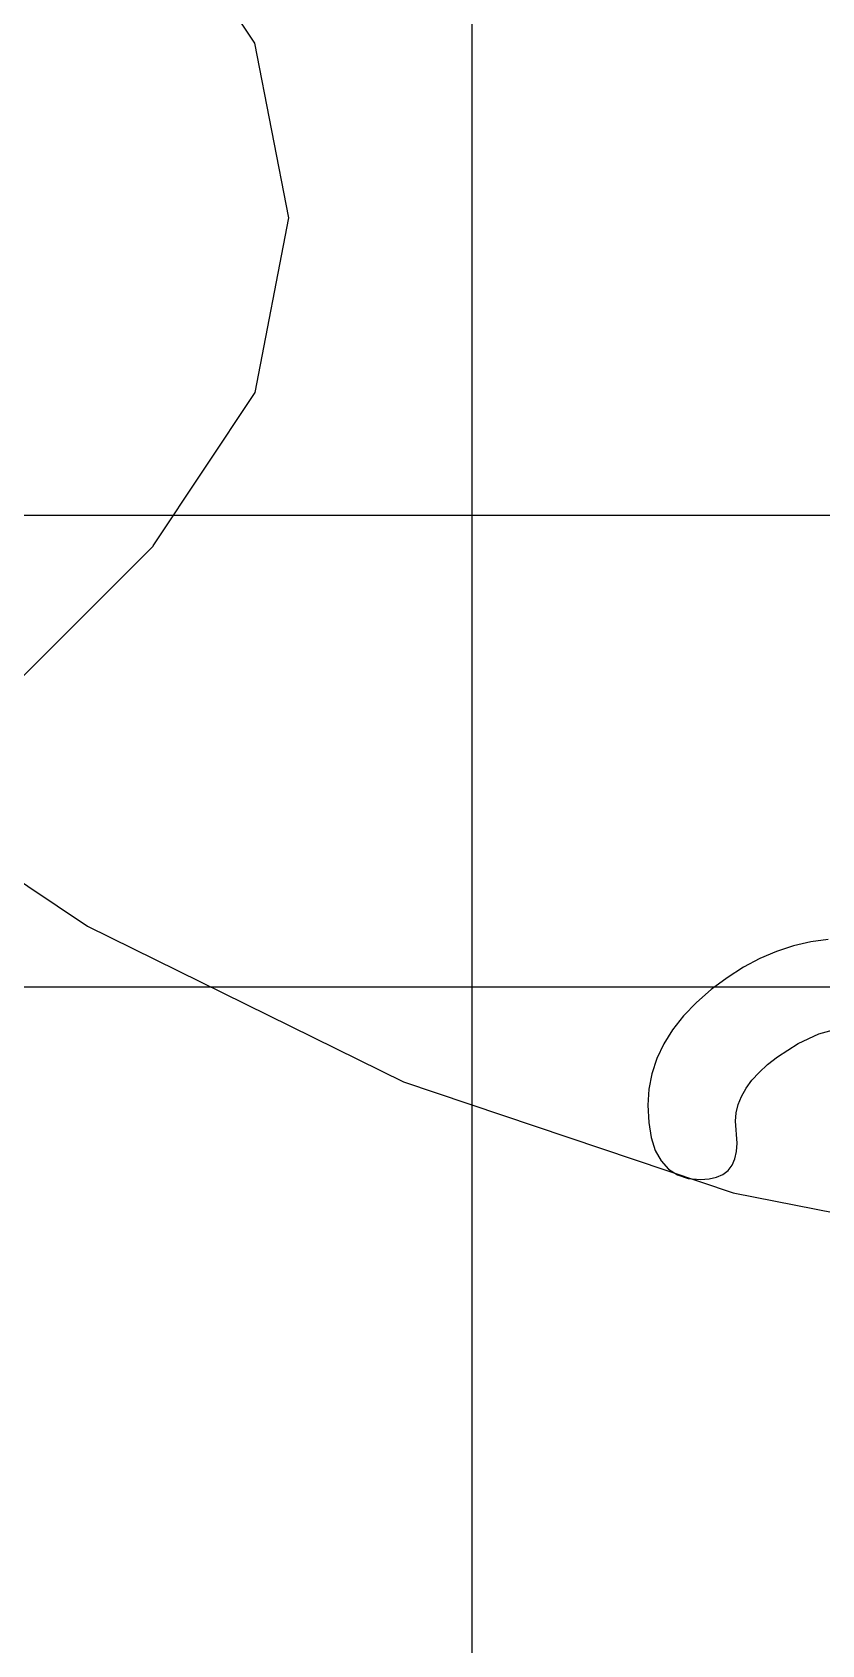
# Model space of a CAD drawing. Extents: x -257 to 298, y -311 to 343.
# Drawn here: x -7.94 to -3.4, y 7.36 to 16.63 of the extents above; entities that cross this region are included whole.
import ezdxf

# ---------------------------------------------------------------- set-up
doc = ezdxf.new("R2010")
doc.units = 0

msp = doc.modelspace()

# ---------------------------------------------------------------- linework, layer by layer
for p, q in [((-6.658655, 16.563243), (-7.244258, 17.444952)), ((-6.658655, 16.563243), (-7.244258, 17.444952)), ((-6.463214, 15.560241), (-6.658655, 16.563243)), ((-6.463214, 15.560241), (-6.658655, 16.563243)), ((-6.657975, 14.557105), (-6.463214, 15.560241)), ((-6.657975, 14.557105), (-6.463214, 15.560241)), ((-7.24298, 13.675), (-6.657975, 14.557105)), ((-7.24298, 13.675), (-6.657975, 14.557105)), ((-15.6524, 5.26664), (-7.24295, 13.67403)), ((-15.6524, 5.26664), (-7.24295, 13.67403))]:
    msp.add_line(p, q)
at = {"layer": 'Layer 1'}
for p, q in [((-5.41333, 65.3291), (-5.41333, -43.0441)), ((-5.41333, 65.3291), (-5.41333, -43.0441)), ((-5.41333, 65.3291), (-5.41333, -43.0441)), ((-5.41333, 65.3291), (-5.41333, -43.0441)), ((-5.41333, 65.3291), (-5.41333, -43.0441)), ((-111.946, 13.8518), (111.946, 13.8518)), ((-111.946, 13.8518), (111.946, 13.8518)), ((-111.946, 13.8518), (111.946, 13.8518)), ((-111.946, 13.8518), (111.946, 13.8518)), ((-111.946, 13.8518), (111.946, 13.8518)), ((-111.946, 13.8518), (111.946, 13.8518)), ((-111.946, 13.8518), (111.946, 13.8518)), ((-9.301221, 12.616381), (-7.62, 11.490973)), ((-9.301221, 12.616381), (-7.62, 11.490973)), ((-9.301221, 12.616381), (-7.62, 11.490973)), ((-9.301221, 12.616381), (-7.62, 11.490973)), ((-9.301221, 12.616381), (-7.62, 11.490973)), ((-7.62, 11.490973), (-5.804757, 10.597697)), ((-7.62, 11.490973), (-5.804757, 10.597697)), ((-7.62, 11.490973), (-5.804757, 10.597697)), ((-7.62, 11.490973), (-5.804757, 10.597697)), ((-7.62, 11.490973), (-5.804757, 10.597697)), ((-3.465274, 11.401238), (-3.564714, 11.378096)), ((-3.465274, 11.401238), (-3.564714, 11.378096)), ((-3.465274, 11.401238), (-3.564714, 11.378096)), ((-3.465274, 11.401238), (-3.564714, 11.378096)), ((-3.465274, 11.401238), (-3.564714, 11.378096)), ((-3.365113, 11.415067), (-3.465274, 11.401238)), ((-3.365113, 11.415067), (-3.465274, 11.401238)), ((-3.365113, 11.415067), (-3.465274, 11.401238)), ((-3.365113, 11.415067), (-3.465274, 11.401238)), ((-3.365113, 11.415067), (-3.465274, 11.401238)), ((-3.758551, 11.304605), (-3.852947, 11.254877)), ((-3.758551, 11.304605), (-3.852947, 11.254877)), ((-3.758551, 11.304605), (-3.852947, 11.254877)), ((-3.758551, 11.304605), (-3.852947, 11.254877)), ((-3.758551, 11.304605), (-3.852947, 11.254877)), ((-3.661993, 11.346402), (-3.758551, 11.304605)), ((-3.661993, 11.346402), (-3.758551, 11.304605)), ((-3.661993, 11.346402), (-3.758551, 11.304605)), ((-3.661993, 11.346402), (-3.758551, 11.304605)), ((-3.661993, 11.346402), (-3.758551, 11.304605)), ((-3.564714, 11.378096), (-3.661993, 11.346402)), ((-3.564714, 11.378096), (-3.661993, 11.346402)), ((-3.564714, 11.378096), (-3.661993, 11.346402)), ((-3.564714, 11.378096), (-3.661993, 11.346402)), ((-3.564714, 11.378096), (-3.661993, 11.346402)), ((-3.852947, 11.254877), (-3.945902, 11.195075)), ((-3.852947, 11.254877), (-3.945902, 11.195075)), ((-3.852947, 11.254877), (-3.945902, 11.195075)), ((-3.852947, 11.254877), (-3.945902, 11.195075)), ((-3.852947, 11.254877), (-3.945902, 11.195075)), ((-26.8266, 11.1425), (-0.698141, 11.1425)), ((-26.8266, 11.1425), (-0.698141, 11.1425)), ((-26.8266, 11.1425), (-0.698141, 11.1425)), ((-26.8266, 11.1425), (-0.698141, 11.1425)), ((-26.8266, 11.1425), (-0.698141, 11.1425)), ((-26.8266, 11.1425), (-0.698141, 11.1425)), ((-26.8266, 11.1425), (-0.698141, 11.1425)), ((-26.8266, 11.1425), (-0.698141, 11.1425)), ((-26.8266, 11.1425), (-0.698141, 11.1425)), ((-26.8266, 11.1425), (-0.698141, 11.1425)), ((-4.037416, 11.126608), (-4.122444, 11.052411)), ((-4.037416, 11.126608), (-4.122444, 11.052411)), ((-4.037416, 11.126608), (-4.122444, 11.052411)), ((-4.037416, 11.126608), (-4.122444, 11.052411)), ((-4.037416, 11.126608), (-4.122444, 11.052411)), ((-3.945902, 11.195075), (-4.037416, 11.126608)), ((-3.945902, 11.195075), (-4.037416, 11.126608)), ((-3.945902, 11.195075), (-4.037416, 11.126608)), ((-3.945902, 11.195075), (-4.037416, 11.126608)), ((-3.945902, 11.195075), (-4.037416, 11.126608)), ((-4.122444, 11.052411), (-4.196664, 10.975308)), ((-4.122444, 11.052411), (-4.196664, 10.975308)), ((-4.122444, 11.052411), (-4.196664, 10.975308)), ((-4.122444, 11.052411), (-4.196664, 10.975308)), ((-4.122444, 11.052411), (-4.196664, 10.975308)), ((-4.196664, 10.975308), (-4.259354, 10.896032)), ((-4.196664, 10.975308), (-4.259354, 10.896032)), ((-4.196664, 10.975308), (-4.259354, 10.896032)), ((-4.196664, 10.975308), (-4.259354, 10.896032)), ((-4.196664, 10.975308), (-4.259354, 10.896032)), ((-4.259354, 10.896032), (-4.310516, 10.814611)), ((-4.259354, 10.896032), (-4.310516, 10.814611)), ((-4.259354, 10.896032), (-4.310516, 10.814611)), ((-4.259354, 10.896032), (-4.310516, 10.814611)), ((-4.259354, 10.896032), (-4.310516, 10.814611)), ((-3.538047, 10.816924), (-3.419151, 10.872408)), ((-3.538047, 10.816924), (-3.419151, 10.872408)), ((-3.538047, 10.816924), (-3.419151, 10.872408)), ((-3.538047, 10.816924), (-3.419151, 10.872408)), ((-3.538047, 10.816924), (-3.419151, 10.872408)), ((-3.419151, 10.872408), (-3.300976, 10.90557)), ((-3.419151, 10.872408), (-3.300976, 10.90557)), ((-3.419151, 10.872408), (-3.300976, 10.90557)), ((-3.419151, 10.872408), (-3.300976, 10.90557)), ((-3.419151, 10.872408), (-3.300976, 10.90557)), ((-4.310516, 10.814611), (-4.350148, 10.730311)), ((-4.310516, 10.814611), (-4.350148, 10.730311)), ((-4.310516, 10.814611), (-4.350148, 10.730311)), ((-4.310516, 10.814611), (-4.350148, 10.730311)), ((-4.310516, 10.814611), (-4.350148, 10.730311)), ((-3.657663, 10.739849), (-3.538047, 10.816924)), ((-3.657663, 10.739849), (-3.538047, 10.816924)), ((-3.657663, 10.739849), (-3.538047, 10.816924)), ((-3.657663, 10.739849), (-3.538047, 10.816924)), ((-3.657663, 10.739849), (-3.538047, 10.816924)), ((-4.350148, 10.730311), (-4.378252, 10.643839)), ((-4.350148, 10.730311), (-4.378252, 10.643839)), ((-4.350148, 10.730311), (-4.378252, 10.643839)), ((-4.350148, 10.730311), (-4.378252, 10.643839)), ((-4.350148, 10.730311), (-4.378252, 10.643839)), ((-3.762868, 10.651203), (-3.713869, 10.695879)), ((-3.762868, 10.651203), (-3.713869, 10.695879)), ((-3.762868, 10.651203), (-3.713869, 10.695879)), ((-3.762868, 10.651203), (-3.713869, 10.695879)), ((-3.762868, 10.651203), (-3.713869, 10.695879)), ((-3.713869, 10.695879), (-3.657663, 10.739849)), ((-3.713869, 10.695879), (-3.657663, 10.739849)), ((-3.713869, 10.695879), (-3.657663, 10.739849)), ((-3.713869, 10.695879), (-3.657663, 10.739849)), ((-3.713869, 10.695879), (-3.657663, 10.739849)), ((-5.804757, 10.597697), (-3.91258, 9.959643)), ((-5.804757, 10.597697), (-3.91258, 9.959643)), ((-5.804757, 10.597697), (-3.91258, 9.959643)), ((-5.804757, 10.597697), (-3.91258, 9.959643)), ((-5.804757, 10.597697), (-3.91258, 9.959643)), ((-4.378252, 10.643839), (-4.395546, 10.555193)), ((-4.378252, 10.643839), (-4.395546, 10.555193)), ((-4.378252, 10.643839), (-4.395546, 10.555193)), ((-4.378252, 10.643839), (-4.395546, 10.555193)), ((-4.378252, 10.643839), (-4.395546, 10.555193)), ((-3.863751, 10.513563), (-3.837809, 10.559678)), ((-3.863751, 10.513563), (-3.837809, 10.559678)), ((-3.863751, 10.513563), (-3.837809, 10.559678)), ((-3.863751, 10.513563), (-3.837809, 10.559678)), ((-3.863751, 10.513563), (-3.837809, 10.559678)), ((-3.837809, 10.559678), (-3.803941, 10.605793)), ((-3.837809, 10.559678), (-3.803941, 10.605793)), ((-3.837809, 10.559678), (-3.803941, 10.605793)), ((-3.837809, 10.559678), (-3.803941, 10.605793)), ((-3.837809, 10.559678), (-3.803941, 10.605793)), ((-3.803941, 10.605793), (-3.762868, 10.651203)), ((-3.803941, 10.605793), (-3.762868, 10.651203)), ((-3.803941, 10.605793), (-3.762868, 10.651203)), ((-3.803941, 10.605793), (-3.762868, 10.651203)), ((-3.803941, 10.605793), (-3.762868, 10.651203)), ((-4.395546, 10.555193), (-4.401312, 10.463696)), ((-4.395546, 10.555193), (-4.401312, 10.463696)), ((-4.395546, 10.555193), (-4.401312, 10.463696)), ((-4.395546, 10.555193), (-4.401312, 10.463696)), ((-4.395546, 10.555193), (-4.401312, 10.463696)), ((-3.894016, 10.419188), (-3.882487, 10.466743)), ((-3.894016, 10.419188), (-3.882487, 10.466743)), ((-3.894016, 10.419188), (-3.882487, 10.466743)), ((-3.894016, 10.419188), (-3.882487, 10.466743)), ((-3.894016, 10.419188), (-3.882487, 10.466743)), ((-3.882487, 10.466743), (-3.863751, 10.513563)), ((-3.882487, 10.466743), (-3.863751, 10.513563)), ((-3.882487, 10.466743), (-3.863751, 10.513563)), ((-3.882487, 10.466743), (-3.863751, 10.513563)), ((-3.882487, 10.466743), (-3.863751, 10.513563)), ((-4.40131, 10.4638), (-4.396267, 10.363639)), ((-4.40131, 10.4638), (-4.396267, 10.363639)), ((-4.40131, 10.4638), (-4.396267, 10.363639)), ((-4.40131, 10.4638), (-4.396267, 10.363639)), ((-4.40131, 10.4638), (-4.396267, 10.363639)), ((-3.89762, 10.3709), (-3.894016, 10.419188)), ((-3.89762, 10.3709), (-3.894016, 10.419188)), ((-3.89762, 10.3709), (-3.894016, 10.419188)), ((-3.89762, 10.3709), (-3.894016, 10.419188)), ((-3.89762, 10.3709), (-3.894016, 10.419188)), ((-4.396267, 10.363639), (-4.382576, 10.276432)), ((-4.396267, 10.363639), (-4.382576, 10.276432)), ((-4.396267, 10.363639), (-4.382576, 10.276432)), ((-4.396267, 10.363639), (-4.382576, 10.276432)), ((-4.396267, 10.363639), (-4.382576, 10.276432)), ((-3.88826, 10.245), (-3.89763, 10.372)), ((-3.88826, 10.245), (-3.89763, 10.372)), ((-3.88826, 10.245), (-3.89763, 10.372)), ((-3.88826, 10.245), (-3.89763, 10.372)), ((-3.88826, 10.245), (-3.89763, 10.372)), ((-4.382576, 10.276432), (-4.358796, 10.202942)), ((-4.382576, 10.276432), (-4.358796, 10.202942)), ((-4.382576, 10.276432), (-4.358796, 10.202942)), ((-4.382576, 10.276432), (-4.358796, 10.202942)), ((-4.382576, 10.276432), (-4.358796, 10.202942)), ((-4.358796, 10.202942), (-4.325649, 10.143139)), ((-4.358796, 10.202942), (-4.325649, 10.143139)), ((-4.358796, 10.202942), (-4.325649, 10.143139)), ((-4.358796, 10.202942), (-4.325649, 10.143139)), ((-4.358796, 10.202942), (-4.325649, 10.143139)), ((-3.901233, 10.154164), (-3.891866, 10.196666)), ((-3.901233, 10.154164), (-3.891866, 10.196666)), ((-3.901233, 10.154164), (-3.891866, 10.196666)), ((-3.901233, 10.154164), (-3.891866, 10.196666)), ((-3.901233, 10.154164), (-3.891866, 10.196666)), ((-3.891866, 10.196666), (-3.888262, 10.24566)), ((-3.891866, 10.196666), (-3.888262, 10.24566)), ((-3.891866, 10.196666), (-3.888262, 10.24566)), ((-3.891866, 10.196666), (-3.888262, 10.24566)), ((-3.891866, 10.196666), (-3.888262, 10.24566)), ((-4.325649, 10.143139), (-4.283135, 10.09629)), ((-4.325649, 10.143139), (-4.283135, 10.09629)), ((-4.325649, 10.143139), (-4.283135, 10.09629)), ((-4.325649, 10.143139), (-4.283135, 10.09629)), ((-4.325649, 10.143139), (-4.283135, 10.09629)), ((-4.283135, 10.09629), (-4.231253, 10.062424)), ((-4.283135, 10.09629), (-4.231253, 10.062424)), ((-4.283135, 10.09629), (-4.231253, 10.062424)), ((-4.283135, 10.09629), (-4.231253, 10.062424)), ((-4.283135, 10.09629), (-4.231253, 10.062424)), ((-3.940862, 10.088576), (-3.917805, 10.118124)), ((-3.940862, 10.088576), (-3.917805, 10.118124)), ((-3.940862, 10.088576), (-3.917805, 10.118124)), ((-3.940862, 10.088576), (-3.917805, 10.118124)), ((-3.940862, 10.088576), (-3.917805, 10.118124)), ((-3.917805, 10.118124), (-3.901233, 10.154164)), ((-3.917805, 10.118124), (-3.901233, 10.154164)), ((-3.917805, 10.118124), (-3.901233, 10.154164)), ((-3.917805, 10.118124), (-3.901233, 10.154164)), ((-3.917805, 10.118124), (-3.901233, 10.154164)), ((-4.231253, 10.062424), (-4.170004, 10.042104)), ((-4.231253, 10.062424), (-4.170004, 10.042104)), ((-4.231253, 10.062424), (-4.170004, 10.042104)), ((-4.231253, 10.062424), (-4.170004, 10.042104)), ((-4.231253, 10.062424), (-4.170004, 10.042104)), ((-4.170004, 10.042104), (-4.099387, 10.035612)), ((-4.170004, 10.042104), (-4.099387, 10.035612)), ((-4.170004, 10.042104), (-4.099387, 10.035612)), ((-4.170004, 10.042104), (-4.099387, 10.035612)), ((-4.170004, 10.042104), (-4.099387, 10.035612)), ((-4.09939, 10.0358), (-4.04967, 10.039469)), ((-4.09939, 10.0358), (-4.04967, 10.039469)), ((-4.09939, 10.0358), (-4.04967, 10.039469)), ((-4.09939, 10.0358), (-4.04967, 10.039469)), ((-4.09939, 10.0358), (-4.04967, 10.039469)), ((-4.04967, 10.039469), (-4.007156, 10.048782)), ((-4.04967, 10.039469), (-4.007156, 10.048782)), ((-4.04967, 10.039469), (-4.007156, 10.048782)), ((-4.04967, 10.039469), (-4.007156, 10.048782)), ((-4.04967, 10.039469), (-4.007156, 10.048782)), ((-4.007156, 10.048782), (-3.970406, 10.065433)), ((-4.007156, 10.048782), (-3.970406, 10.065433)), ((-4.007156, 10.048782), (-3.970406, 10.065433)), ((-4.007156, 10.048782), (-3.970406, 10.065433)), ((-4.007156, 10.048782), (-3.970406, 10.065433)), ((-3.970406, 10.065433), (-3.940862, 10.088576)), ((-3.970406, 10.065433), (-3.940862, 10.088576)), ((-3.970406, 10.065433), (-3.940862, 10.088576)), ((-3.970406, 10.065433), (-3.940862, 10.088576)), ((-3.970406, 10.065433), (-3.940862, 10.088576)), ((-3.91258, 9.959643), (-1.969112, 9.576811)), ((-3.91258, 9.959643), (-1.969112, 9.576811)), ((-3.91258, 9.959643), (-1.969112, 9.576811)), ((-3.91258, 9.959643), (-1.969112, 9.576811)), ((-3.91258, 9.959643), (-1.969112, 9.576811))]:
    msp.add_line(p, q, dxfattribs=at)

doc.saveas('drawing.dxf')
